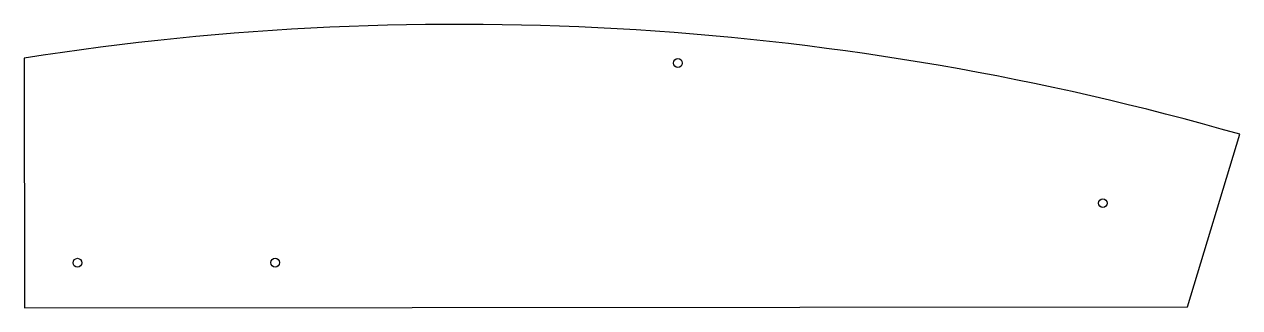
# Model space of a CAD drawing. Header units: inches. Extents: x -16.7 to 0.5, y 15.2 to 19.2.
import ezdxf

# ---------------------------------------------------------------- set-up
doc = ezdxf.new("R2010")
doc.units = ezdxf.units.IN
doc.layers.get('0').update_dxf_attribs({"linetype": 'CONTINUOUS'})

msp = doc.modelspace()

# ---------------------------------------------------------------- linework, layer by layer
msp.add_lwpolyline([(-0.196, 15.196), (0.54, 17.635, 0.108977), (-16.658, 18.713), (-16.655, 15.185)], format="xyb", close=True)
for centre in [(-7.409, 18.643), (-1.396, 16.662), (-15.906, 15.82), (-13.108, 15.822)]:
    msp.add_circle(centre, 0.0625)

doc.saveas('drawing.dxf')
